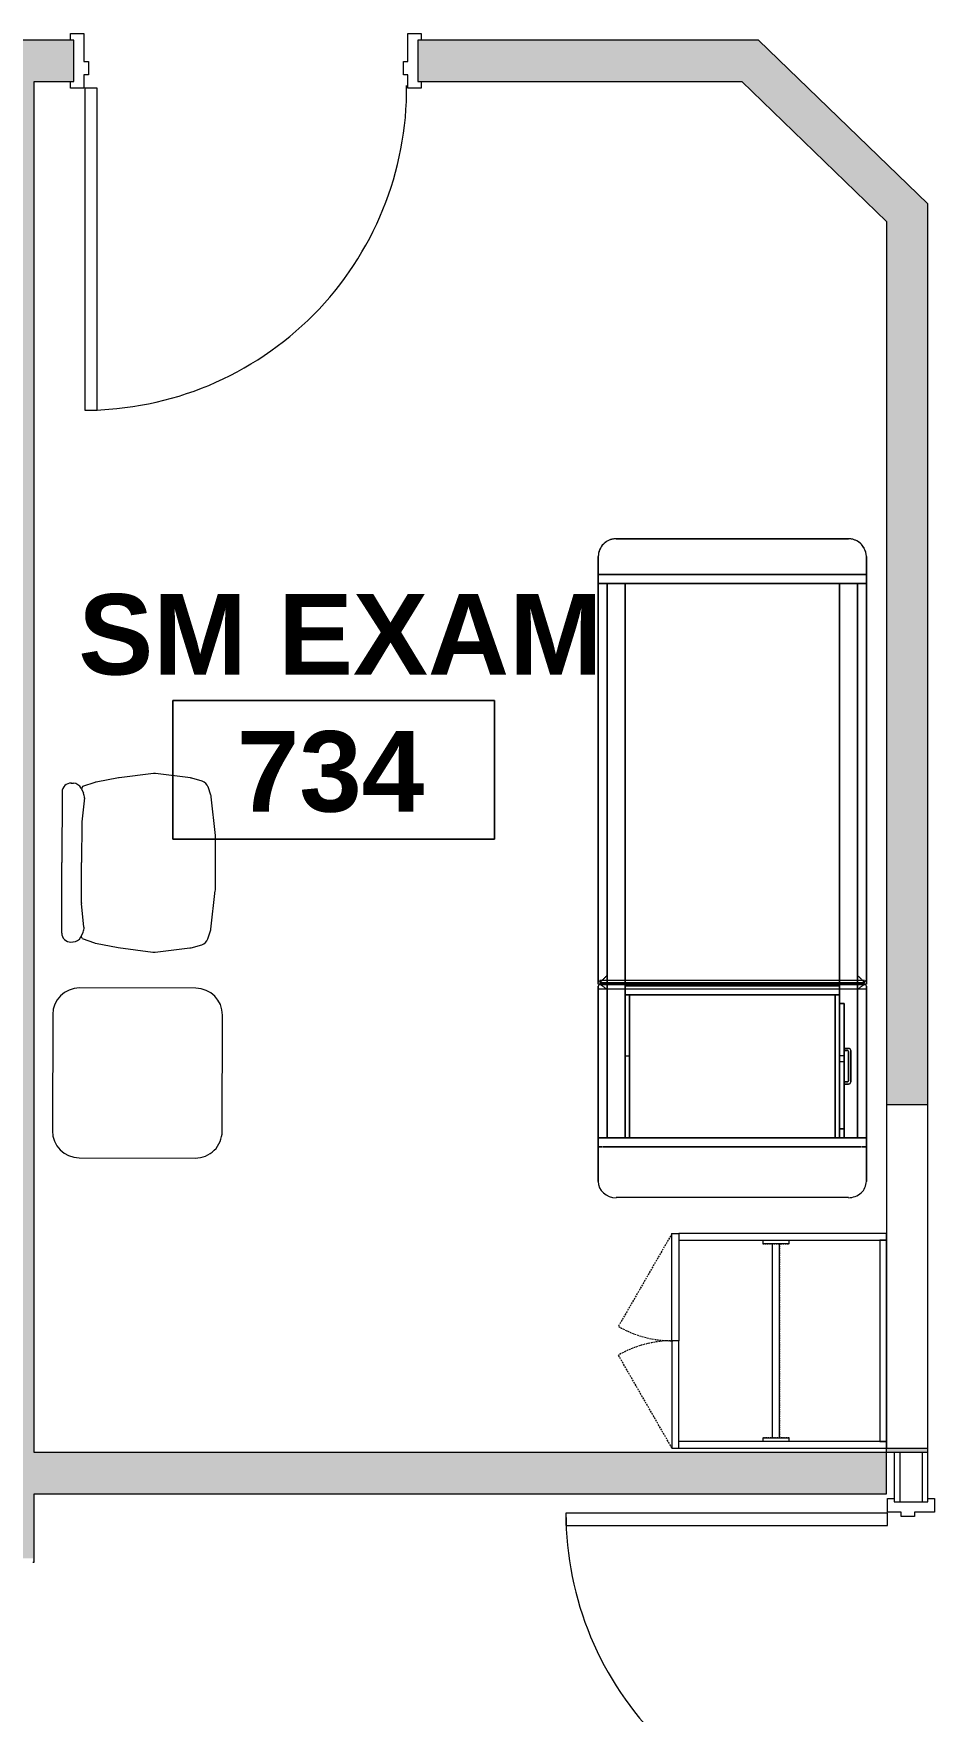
# Model space of a CAD drawing. Header units: inches. Extents: x 1076 to 2563, y 349 to 2134.
# Drawn here: x 1627.5 to 1728.3, y 1741.7 to 1929.4 of the extents above; entities that cross this region are included whole.
import ezdxf

# ---------------------------------------------------------------- set-up
doc = ezdxf.new("R2010")
doc.units = ezdxf.units.IN
doc.header["$MEASUREMENT"] = 0
doc.linetypes.add('Dash', pattern=[0.25, 0.125, -0.125])
doc.linetypes.add('Hidden', pattern=[0.28125, 0.1875, -0.09375])
for name, color, linetype, lineweight in [('A-AREA-IDEN', 2, 'Continuous', 9), ('A-DOOR', 31, 'Continuous', 13), ('A-WALL', 113, 'Continuous', 13), ('A-WALL-PATT', 111, 'Continuous', 13), ('I-FURN', 30, 'Continuous', 9), ('I-WALL', 2, 'Continuous', 13), ('Q-CASE', 31, 'Continuous', 13), ('Q-CASE-HDLN', 31, 'Dash', 9)]:
    doc.layers.add(name, color=color, linetype=linetype, lineweight=lineweight)
doc.styles.add('Swis721 Lt BT_B', font='', dxfattribs={"height": 9})
doc.styles.get('Swis721 Lt BT_B').set_extended_font_data('Swis721 Lt BT', bold=True)
pattern_1 = [(0, (0, 0), (30.72, 7.68), [1.267, -21.773, 1.267, -21.773, -122.88]), (0, (0, 0), (30.72, 7.68), [-46.08, 1.267, -44.813, 1.267, -21.773, -53.76]), (0, (0, 0), (30.72, 7.68), [-115.2, 1.267, -14.093, 1.267, -37.133]), (120, (11.52, 3.84), (-22.011075, 22.7643), [1.267, -21.773, 1.267, -21.773, -122.88]), (120, (11.52, 3.84), (-22.011075, 22.7643), [-46.08, 1.267, -44.813, 1.267, -21.773, -53.76]), (120, (11.52, 3.84), (-22.011075, 22.7643), [-115.2, 1.267, -14.093, 1.267, -37.133]), (240, (15.36, 19.2), (-8.708925, -30.4443), [1.267, -21.773, 1.267, -21.773, -122.88]), (240, (15.36, 19.2), (-8.708925, -30.4443), [-46.08, 1.267, -44.813, 1.267, -21.773, -53.76]), (240, (15.36, 19.2), (-8.708925, -30.4443), [-115.2, 1.267, -14.093, 1.267, -37.133])]

# ---------------------------------------------------------------- blocks, each defined once
blk = doc.blocks.new('Door - Single - Solid Door-7669144-Level XX  POWER _ SIGNAL')
at = {"layer": 'A-DOOR', "lineweight": 9}
for p, q in [((-15.63, 2.97), (-14.13, 2.97)), ((-15.63, 2.22), (-15.63, 2.97)), ((-14.13, 2.97), (-14.13, -0.15)), ((22.12, 2.97), (23.62, 2.97)), ((22.12, -0.15), (22.12, 2.97)), ((23.62, 2.97), (23.62, 2.22)), ((-14.13, -0.15), (-13.63, -0.15)), ((-14.13, -1.65), (-14.13, -3.15)), ((-13.63, -1.65), (-14.13, -1.65)), ((-13.63, -0.15), (-13.63, -1.65)), ((21.62, -0.15), (22.12, -0.15)), ((21.62, -1.65), (21.62, -0.15)), ((22.12, -1.65), (21.62, -1.65)), ((22.12, -3.15), (22.12, -1.65)), ((-15.63, -3.15), (-15.63, -2.4)), ((-14.13, -3.15), (-15.63, -3.15)), ((23.62, -3.15), (22.12, -3.15)), ((23.62, -2.4), (23.62, -3.15))]:
    blk.add_line(p, q, dxfattribs=at)
at = {"layer": 'A-DOOR'}
for p, q in [((-12.63, -3.15), (-14.01, -3.15)), ((-14.01, -3.15), (-14.01, -39.15)), ((-12.63, -39.15), (-12.63, -3.15)), ((-14.01, -39.15), (-12.63, -39.15))]:
    blk.add_line(p, q, dxfattribs=at)
at = {"layer": 'A-DOOR', "lineweight": 9}
blk.add_arc((-14.01, -3.15), 36, 270, 0.5, dxfattribs=at)
blk = doc.blocks.new('Bed-Healthcare-4_SMARTBIM - Treatment_Table_SMARTBIM-6979105-Level XX  POWER _ SIGNAL')
at = {"layer": 'I-FURN'}
for p, q in [((-35.57, 15), (-35.88, 15)), ((-35.88, 15), (-14.36, 15)), ((-14.06, 15), (-35.57, 15)), ((-31, 15), (-32, 15)), ((-32, 15), (-31, 15)), ((-32, 14.96), (-32, 14.88)), ((-32, 14.88), (-32, 14.96)), ((-32, 14.87), (-32, 14.73)), ((-32, 14.73), (-32, 14.87)), ((-32, 14.71), (-32, 14.53)), ((-32, 14.53), (-32, 14.71)), ((-32, 14.46), (-32, 14.26)), ((-32, 14.26), (-32, 14.46)), ((-32, 14.22), (-32, -14.22)), ((-32, -14.22), (-32, 14.22)), ((-31, 14.88), (-31, 14.96)), ((-31, 14.96), (-31, 14.88)), ((-31, 14.74), (-31, 14.87)), ((-31, 14.87), (-31, 14.74)), ((-31, 14.54), (-31, 14.71)), ((-31, 14.71), (-31, 14.54)), ((-31, 12), (-31, 14.5)), ((-31, 14.5), (-31, 14)), ((-14.44, 14), (-31, 14)), ((-31, 14), (-31, 12)), ((-31, 12), (-31, 14)), ((-31, 14), (-14.44, 14)), ((-31, 14), (-31, 12)), ((-14.22, 14), (-14.44, 14)), ((-14.44, 14), (-14.22, 14)), ((-14.36, 15), (-14.06, 15)), ((-14.36, 14.98), (-14.36, 14.94)), ((-14.36, 14.94), (-14.36, 14.86)), ((-14.36, 14.86), (-14.36, 14.71)), ((-14.36, 14.7), (-14.36, 14.26)), ((-14.36, 14.26), (-14.36, -14.26)), ((-14.04, 14), (-14.22, 14)), ((-14.22, 14), (-14.04, 14)), ((-13.91, 14), (-14.04, 14)), ((-14.04, 14), (-13.91, 14)), ((-13.85, 14), (-13.91, 14)), ((-13.91, 14), (-13.85, 14)), ((-13.85, 14.86), (-13.85, -14.86)), ((-13.84, -15), (-13.84, 15)), ((-13.84, 15), (34, 15)), ((-13.84, 15), (-13.63, 15)), ((-13.84, -15), (-13.84, 15)), ((-13.64, 14), (-13.82, 14)), ((-13.82, 14), (-13.64, 14)), ((-13.65, 14.81), (-13.65, -14.81)), ((-13.49, 14), (-13.64, 14)), ((-13.64, 14), (-13.49, 14)), ((34, 15), (-13.63, 15)), ((-13.41, 14), (-13.48, 14)), ((-13.48, 14), (-13.41, 14)), ((-13.41, 14.65), (-13.41, 14.81)), ((-13.41, -14.65), (-13.41, 14.65)), ((-13.29, 14), (-13.41, 14)), ((-13.41, 14), (-13.29, 14)), ((-13.07, 14), (-13.29, 14)), ((-13.29, 14), (-13.07, 14)), ((-12.84, 14), (-13.07, 14)), ((-13.07, 14), (-12.84, 14)), ((31, 14), (-12.84, 14)), ((-12.84, 14), (31, 14)), ((32, 15), (31, 15)), ((31, 15), (32, 15)), ((31, 14.96), (31, 14.87)), ((31, 14.87), (31, 14.96)), ((31, 14.86), (31, 14.71)), ((31, 14.71), (31, 14.86)), ((31, 14.7), (31, 14.51)), ((31, 14.51), (31, 14.7)), ((31, 14.5), (31, 14.27)), ((31, 14.27), (31, 14.5)), ((31, 14.26), (31, 14.01)), ((31, 14.01), (31, 14.26)), ((31, 12), (31, 14)), ((31, 14), (31, 12)), ((31, 14), (31, -14)), ((31, 12), (31, 14)), ((32, 14.87), (32, 14.96)), ((32, 14.96), (32, 14.87)), ((32, 14.71), (32, 14.86)), ((32, 14.86), (32, 14.71)), ((32, 14.51), (32, 14.7)), ((32, 14.7), (32, 14.51)), ((32, 14.27), (32, 14.5)), ((32, 14.5), (32, 14.27)), ((32, 14.01), (32, 14.26)), ((32, 14.26), (32, 14.01)), ((32, -14), (32, 14)), ((32, 14), (32, -14)), ((-37.7, -13), (-37.7, 13)), ((-31, 12), (-21.84, 12)), ((-21.84, 12), (-31, 12)), ((-31, 12), (-21.84, 12)), ((-21.84, 12), (-31, 12)), ((-31, 11.5), (-31, 12)), ((-31, 12), (-31, 11.5)), ((-21.84, 12), (-31, 12)), ((-31, 12), (-31, 11.5)), ((-31, 11.5), (-31, 12)), ((-31, 12), (-21.84, 12)), ((-21.84, 12), (-31, 12)), ((-31, 12), (-31, 11.5)), ((-31, 11.5), (-31, 12)), ((-31, 12), (-21.84, 12)), ((-21.84, 12), (-31, 12)), ((-31, 12), (-31, 11.5)), ((-31, 11.5), (-31, 12)), ((-31, 12), (-21.84, 12)), ((-31, 11.5), (-31, 12)), ((-31, 12), (-31, 11.5)), ((-31, 11.5), (-21.84, 11.5)), ((-21.84, 11.5), (-31, 11.5)), ((-31, 11.5), (-21.84, 11.5)), ((-21.84, 11.5), (-31, 11.5)), ((-31, 11.5), (-31, -12)), ((-31, -12), (-31, 11.5)), ((-31, 11.5), (-31, -11.5)), ((-31, -11.5), (-31, 11.5)), ((-31, -12), (-31, 11.5)), ((-31, 11.5), (-31, -11.5)), ((-21.84, 12), (-14.44, 12)), ((-15, 12), (-21.84, 12)), ((-21.84, 12), (-21.84, 11.5)), ((-21.84, 12), (-21.84, 11.5)), ((-15, 12), (-21.84, 12)), ((-21.84, 12), (-15, 12)), ((-14.44, 12), (-21.84, 12)), ((-21.84, 12), (-15, 12)), ((-14.44, 12), (-21.84, 12)), ((-21.84, 12), (-14.44, 12)), ((-21.84, 11.5), (-15, 11.5)), ((-15, 11.5), (-21.84, 11.5)), ((-14.44, 12), (-15, 12)), ((-15, 11.5), (-15, 12)), ((-15, 12), (-15, 11.5)), ((-14.44, 12), (-15, 12)), ((-15, 12), (-15, -12)), ((-15, 11.5), (-15, 12)), ((-15, 12), (-14.44, 12)), ((-15, 12), (-14.44, 12)), ((-15, -11.5), (-15, 11.5)), ((-14.42, 12), (-14.22, 12)), ((-14.22, 12), (-14.42, 12)), ((-14.22, 12), (-14.42, 12)), ((-14.42, 12), (-14.22, 12)), ((-14.22, 12), (-14.42, 12)), ((-14.42, 12), (-14.22, 12)), ((-14.22, 12), (-14.42, 12)), ((-14.42, 12), (-14.22, 12)), ((-14.2, 12), (-14.04, 12)), ((-14.04, 12), (-14.2, 12)), ((-14.04, 12), (-14.2, 12)), ((-14.2, 12), (-14.04, 12)), ((-14.04, 12), (-14.2, 12)), ((-14.2, 12), (-14.04, 12)), ((-14.04, 12), (-14.2, 12)), ((-14.2, 12), (-14.04, 12)), ((-14.03, 12), (-13.91, 12)), ((-13.91, 12), (-14.03, 12)), ((-13.91, 12), (-14, 12)), ((-14, -12), (-14, 12)), ((-14, 12), (-14, -12)), ((-14, 12), (-13.91, 12)), ((-13.91, 12), (-14, 12)), ((-14, 12), (-13.91, 12)), ((-13.91, 12), (-13.85, 12)), ((-13.85, 12), (-13.91, 12)), ((-13.85, 12), (-13.91, 12)), ((-13.91, 12), (-13.85, 12)), ((-13.85, 12), (-13.91, 12)), ((-13.91, 12), (-13.85, 12)), ((-13.79, 12), (-13.65, 12)), ((-13.65, 12), (-13.79, 12)), ((-13.65, 12), (-13.79, 12)), ((-13.79, 12), (-13.65, 12)), ((-13.65, 12), (-13.79, 12)), ((-13.79, 12), (-13.65, 12)), ((-13.63, 12), (-13.49, 12)), ((-13.49, 12), (-13.63, 12)), ((-13.49, 12), (-13.63, 12)), ((-13.63, 12), (-13.49, 12)), ((-13.49, 12), (-13.63, 12)), ((-13.63, 12), (-13.49, 12)), ((-13.47, 12), (-13.41, 12)), ((-13.41, 12), (-13.47, 12)), ((-13.41, 12), (-13.47, 12)), ((-13.47, 12), (-13.41, 12)), ((-13.41, 12), (-13.47, 12)), ((-13.47, 12), (-13.41, 12)), ((-13.41, 12), (-13.29, 12)), ((-13.29, 12), (-13.41, 12)), ((-13.29, 12), (-13.41, 12)), ((-13.41, 12), (-13.29, 12)), ((-13.29, 12), (-13.41, 12)), ((-13.41, 12), (-13.29, 12)), ((-13.27, 12), (-13.07, 12)), ((-13.07, 12), (-13.27, 12)), ((-13.07, 12), (-13.27, 12)), ((-13.27, 12), (-13.07, 12)), ((-13.07, 12), (-13.27, 12)), ((-13.27, 12), (-13.07, 12)), ((-13.05, 12), (31, 12)), ((31, 12), (-13.05, 12)), ((31, 12), (-13.05, 12)), ((-13.05, 12), (31, 12)), ((31, 12), (-13.05, 12)), ((-13.05, 12), (31, 12)), ((31, -12), (31, 12)), ((31, 12), (31, -12)), ((31, -12), (31, 12)), ((31, 12), (31, -12)), ((31, -12), (31, 12)), ((36, -13), (36, 13)), ((36, 13), (36, -13)), ((-15, -11.5), (-31, -11.5)), ((-31, -11.5), (-31, -12)), ((-31, -12), (-31, -11.5)), ((-31, -11.5), (-15, -11.5)), ((-31, -11.5), (-31, -12)), ((-31, -12), (-31, -11.5)), ((-31, -11.5), (-31, -12)), ((-21.83, -12), (-31, -12)), ((-31, -12), (-31, -12.5)), ((-31, -12.5), (-31, -12)), ((-31, -12), (-21.83, -12)), ((-21.83, -12), (-31, -12)), ((-31, -12), (-22.49, -12)), ((-31, -12), (-31, -12.5)), ((-31, -12), (-31, -12.5)), ((-31, -12), (-21.83, -12)), ((-30, -12), (-31, -12)), ((-31, -12), (-21.83, -12)), ((-21.83, -12), (-31, -12)), ((-31, -12), (-30, -12)), ((-30, -12), (-31, -12)), ((-31, -12.5), (-31, -12)), ((-31, -12), (-31, -12.5)), ((-31, -12.5), (-31, -14)), ((-31, -14), (-31, -12.5)), ((-22.49, -12.5), (-31, -12.5)), ((-31, -12.5), (-21.83, -12.5)), ((-31, -14.5), (-31, -12.5)), ((-31, -12.5), (-31, -14)), ((-30, -12), (-21.83, -12)), ((-21.83, -12), (-30, -12)), ((-21.83, -12), (-30, -12)), ((-30, -12), (-21.83, -12)), ((-30, -12.5), (-30, -12)), ((-30, -12), (-30, -12.5)), ((-30, -12), (-30, -12.5)), ((-30, -12), (-30, -12.5)), ((-21.83, -12), (-30, -12)), ((-30, -12), (-21.83, -12)), ((-21.83, -12), (-30, -12)), ((-30, -12.5), (-25, -12.5)), ((-21.83, -12.5), (-30, -12.5)), ((-25, -12.5), (-30, -12.5)), ((-30, -12.5), (-25, -12.5)), ((-24.75, -12.5), (-25, -12.5)), ((-25, -12.5), (-25, -13)), ((-25, -13), (-25, -12.5)), ((-25, -12.5), (-24.75, -12.5)), ((-24.75, -12.5), (-25, -12.5)), ((-25, -12.5), (-25, -13)), ((-25, -13), (-25, -12.5)), ((-25, -12.5), (-24.75, -12.5)), ((-25, -12.5), (-24.75, -12.5)), ((-24.75, -12.5), (-25, -12.5)), ((-25, -12.5), (-24.75, -12.5)), ((-24.75, -12.87), (-24.75, -12.5)), ((-24.75, -12.5), (-24.75, -12.87)), ((-24.75, -12.87), (-24.75, -12.5)), ((-24.75, -12.5), (-24.75, -12.87)), ((-24.75, -12.5), (-21.83, -12.5)), ((-21.83, -12.5), (-24.75, -12.5)), ((-24.75, -12.5), (-21.83, -12.5)), ((-21.37, -13), (-24.62, -13)), ((-24.62, -13), (-21.37, -13)), ((-21.37, -13), (-24.62, -13)), ((-24.62, -13), (-21.37, -13)), ((-22.49, -12), (-21.83, -12)), ((-22.49, -12), (-22.49, -12.5)), ((-21.83, -12.5), (-22.49, -12.5)), ((-14.23, -12), (-21.83, -12)), ((-21.83, -12), (-15, -12)), ((-21.83, -12.5), (-21.83, -12)), ((-21.83, -12), (-16, -12)), ((-16, -12), (-21.83, -12)), ((-16, -12), (-21.83, -12)), ((-21.83, -12), (-16, -12)), ((-21.83, -12), (-15, -12)), ((-16, -12), (-21.83, -12)), ((-21.83, -12), (-14.23, -12)), ((-15, -12), (-21.83, -12)), ((-21.83, -12), (-16, -12)), ((-16, -12), (-21.83, -12)), ((-21.83, -12.5), (-21.25, -12.5)), ((-16, -12.5), (-21.83, -12.5)), ((-21.25, -12.5), (-21.83, -12.5)), ((-21.83, -12.5), (-21.25, -12.5)), ((-21.25, -12.5), (-21.25, -12.87)), ((-21, -12.5), (-21.25, -12.5)), ((-21.25, -12.5), (-21, -12.5)), ((-21.25, -12.87), (-21.25, -12.5)), ((-21.25, -12.5), (-21.25, -12.87)), ((-21, -12.5), (-21.25, -12.5)), ((-21.25, -12.5), (-21, -12.5)), ((-21.25, -12.87), (-21.25, -12.5)), ((-21.25, -12.5), (-21, -12.5)), ((-21, -12.5), (-21.25, -12.5)), ((-21.25, -12.5), (-21, -12.5)), ((-21, -13), (-21, -12.5)), ((-21, -12.5), (-21, -13)), ((-21, -13), (-21, -12.5)), ((-21, -12.5), (-21, -13)), ((-21, -12.5), (-16, -12.5)), ((-16, -12.5), (-21, -12.5)), ((-21, -12.5), (-16, -12.5)), ((-16, -12), (-16, -12.5)), ((-16, -12), (-16, -12.5)), ((-16, -12.5), (-16, -12)), ((-16, -12), (-16, -12.5)), ((-15, -12), (-16, -12)), ((-16, -12), (-14.23, -12)), ((-14.23, -12), (-16, -12)), ((-15, -12), (-15, -11.5)), ((-15, -11.5), (-15, -12)), ((-15, -12), (-15, -11.5)), ((-15, -12), (-14.23, -12)), ((-15, -12), (-14.23, -12)), ((-14.23, -12), (-15, -12)), ((-14.23, -12), (-15, -12)), ((-14.05, -12), (-14.22, -12)), ((-14.22, -12), (-14.05, -12)), ((-14.22, -12), (-14.05, -12)), ((-14.05, -12), (-14.22, -12)), ((-14.22, -12), (-14.05, -12)), ((-14.05, -12), (-14.22, -12)), ((-14.22, -12), (-14.05, -12)), ((-14.05, -12), (-14.22, -12)), ((-13.93, -12), (-14.04, -12)), ((-14.04, -12), (-13.93, -12)), ((-14, -12), (-13.93, -12)), ((-13.93, -12), (-14, -12)), ((-14, -12), (-13.93, -12)), ((-13.93, -12), (-14, -12)), ((-13.86, -12), (-13.91, -12)), ((-13.91, -12), (-13.86, -12)), ((-13.91, -12), (-13.86, -12)), ((-13.86, -12), (-13.91, -12)), ((-13.91, -12), (-13.86, -12)), ((-13.86, -12), (-13.91, -12)), ((-13.65, -12), (-13.84, -12)), ((-13.84, -12), (-13.65, -12)), ((-13.84, -12), (-13.65, -12)), ((-13.65, -12), (-13.84, -12)), ((-13.84, -12), (-13.65, -12)), ((-13.65, -12), (-13.84, -12)), ((-13.5, -12), (-13.65, -12)), ((-13.65, -12), (-13.5, -12)), ((-13.65, -12), (-13.5, -12)), ((-13.5, -12), (-13.65, -12)), ((-13.65, -12), (-13.5, -12)), ((-13.5, -12), (-13.65, -12)), ((-13.31, -12), (-13.41, -12)), ((-13.41, -12), (-13.31, -12)), ((-13.41, -12), (-13.31, -12)), ((-13.31, -12), (-13.41, -12)), ((-13.41, -12), (-13.31, -12)), ((-13.31, -12), (-13.41, -12)), ((-13.09, -12), (-13.29, -12)), ((-13.29, -12), (-13.09, -12)), ((-13.29, -12), (-13.09, -12)), ((-13.09, -12), (-13.29, -12)), ((-13.29, -12), (-13.09, -12)), ((-13.09, -12), (-13.29, -12)), ((-12.85, -12), (-13.07, -12)), ((-13.07, -12), (-12.85, -12)), ((-13.07, -12), (-12.85, -12)), ((-12.85, -12), (-13.07, -12)), ((-13.07, -12), (-12.85, -12)), ((-12.85, -12), (-13.07, -12)), ((31, -12), (-12.84, -12)), ((-12.84, -12), (31, -12)), ((-12.84, -12), (31, -12)), ((31, -12), (-12.84, -12)), ((-12.84, -12), (31, -12)), ((31, -12), (-12.84, -12)), ((31, -14), (31, -12)), ((31, -12), (31, -14)), ((31, -14), (31, -12)), ((-35.88, -15), (-35.57, -15)), ((-14.36, -15), (-35.88, -15)), ((-35.57, -15), (-14.06, -15)), ((-32, -14.26), (-32, -14.46)), ((-32, -14.46), (-32, -14.26)), ((-32, -14.53), (-32, -14.71)), ((-32, -14.71), (-32, -14.53)), ((-32, -14.73), (-32, -14.87)), ((-32, -14.87), (-32, -14.73)), ((-32, -14.88), (-32, -14.96)), ((-32, -14.96), (-32, -14.88)), ((-32, -15), (-31, -15)), ((-31, -15), (-32, -15)), ((-31, -14), (-14.44, -14)), ((-14.44, -14), (-31, -14)), ((-31, -14), (-31, -14.5)), ((-31, -14.71), (-31, -14.54)), ((-31, -14.54), (-31, -14.71)), ((-31, -14.87), (-31, -14.74)), ((-31, -14.74), (-31, -14.87)), ((-31, -14.96), (-31, -14.88)), ((-31, -14.88), (-31, -14.96)), ((-24.75, -13.25), (-21.25, -13.25)), ((-21.25, -13.25), (-24.75, -13.25)), ((-24.75, -13.25), (-21.25, -13.25)), ((-21.25, -13.25), (-24.75, -13.25)), ((-14.44, -14), (-14.22, -14)), ((-14.22, -14), (-14.44, -14)), ((-14.36, -14.26), (-14.36, -14.7)), ((-14.36, -14.71), (-14.36, -14.86)), ((-14.36, -14.86), (-14.36, -14.94)), ((-14.36, -14.94), (-14.36, -14.98)), ((-14.06, -15), (-14.36, -15)), ((-14.22, -14), (-14.04, -14)), ((-14.04, -14), (-14.22, -14)), ((-14.04, -14), (-13.92, -14)), ((-13.92, -14), (-14.04, -14)), ((-13.91, -14), (-13.85, -14)), ((-13.85, -14), (-13.91, -14)), ((-13.84, -14), (-13.65, -14)), ((-13.65, -14), (-13.84, -14)), ((34, -15), (-13.84, -15)), ((-13.63, -15), (-13.84, -15)), ((-13.65, -14), (-13.49, -14)), ((-13.49, -14), (-13.65, -14)), ((-13.63, -15), (34, -15)), ((-13.49, -14), (-13.42, -14)), ((-13.42, -14), (-13.49, -14)), ((-13.41, -14), (-13.29, -14)), ((-13.29, -14), (-13.41, -14)), ((-13.41, -14.81), (-13.41, -14.65)), ((-13.29, -14), (-13.07, -14)), ((-13.07, -14), (-13.29, -14)), ((-13.07, -14), (-12.84, -14)), ((-12.84, -14), (-13.07, -14)), ((-12.84, -14), (31, -14)), ((31, -14), (-12.84, -14)), ((31, -14.01), (31, -14.26)), ((31, -14.26), (31, -14.01)), ((31, -14.27), (31, -14.5)), ((31, -14.5), (31, -14.27)), ((31, -14.51), (31, -14.7)), ((31, -14.7), (31, -14.51)), ((31, -14.71), (31, -14.86)), ((31, -14.86), (31, -14.71)), ((31, -14.87), (31, -14.96)), ((31, -14.96), (31, -14.87)), ((31, -15), (32, -15)), ((32, -15), (31, -15)), ((32, -14.26), (32, -14.01)), ((32, -14.01), (32, -14.26)), ((32, -14.5), (32, -14.27)), ((32, -14.27), (32, -14.5)), ((32, -14.7), (32, -14.51)), ((32, -14.51), (32, -14.7)), ((32, -14.86), (32, -14.71)), ((32, -14.71), (32, -14.86)), ((32, -14.96), (32, -14.87)), ((32, -14.87), (32, -14.96))]:
    blk.add_line(p, q, dxfattribs=at)
at = {"layer": 'I-FURN', "flags": 128}
for points in [[(-13.41, 14.88), (-13.53, 14.84), (-13.65, 14.81)], [(-13.63, 15), (-13.52, 14.97), (-13.41, 14.88)], [(36, 13), (36, 13.08), (35.99, 13.16), (35.99, 13.24), (35.97, 13.32), (35.96, 13.4), (35.94, 13.48), (35.92, 13.55), (35.9, 13.63), (35.87, 13.7), (35.84, 13.78), (35.81, 13.85), (35.77, 13.92), (35.74, 13.99), (35.69, 14.06), (35.65, 14.13), (35.6, 14.19), (35.56, 14.26), (35.5, 14.32), (35.45, 14.38), (35.39, 14.43), (35.33, 14.49), (35.27, 14.54), (35.21, 14.59), (35.15, 14.64), (35.08, 14.68), (35.01, 14.72), (34.94, 14.76), (34.87, 14.8), (34.8, 14.83), (34.72, 14.86), (34.65, 14.89), (34.57, 14.92), (34.5, 14.94), (34.42, 14.96), (34.34, 14.97), (34.26, 14.98), (34.18, 14.99), (34.1, 15), (34.02, 15), (34, 15)], [(34, -15), (34.08, -15), (34.16, -14.99), (34.24, -14.99), (34.32, -14.97), (34.4, -14.96), (34.48, -14.94), (34.55, -14.92), (34.63, -14.9), (34.7, -14.87), (34.78, -14.84), (34.85, -14.81), (34.92, -14.77), (34.99, -14.74), (35.06, -14.69), (35.13, -14.65), (35.19, -14.6), (35.26, -14.56), (35.32, -14.5), (35.38, -14.45), (35.43, -14.39), (35.49, -14.33), (35.54, -14.27), (35.59, -14.21), (35.64, -14.15), (35.68, -14.08), (35.72, -14.01), (35.76, -13.94), (35.8, -13.87), (35.83, -13.8), (35.86, -13.72), (35.89, -13.65), (35.92, -13.57), (35.94, -13.5), (35.96, -13.42), (35.97, -13.34), (35.98, -13.26), (35.99, -13.18), (36, -13.1), (36, -13.02), (36, -13)], [(-13.65, -14.81), (-13.53, -14.84), (-13.41, -14.88)], [(-13.41, -14.88), (-13.52, -14.97), (-13.63, -15)]]:
    blk.add_lwpolyline(points, dxfattribs=at)
at = {"layer": 'I-FURN'}
for centre, radius, start, end in [((34, 13), 2, 45, 90), ((34, 13), 2, 30, 45), ((34, 13), 2, 0, 30), ((-24.75, -13), 0.25, 180, 225), ((-24.75, -13), 0.25, 180, 270), ((-24.75, -13), 0.25, 180, 270), ((-24.75, -13), 0.25, 180, 255), ((-24.62, -12.87), 0.125, 180, 225), ((-24.62, -12.87), 0.125, 180, 270), ((-24.62, -12.87), 0.125, 180, 270), ((-24.62, -12.87), 0.125, 180, 210), ((-24.62, -12.87), 0.125, 210, 225), ((-24.62, -12.87), 0.125, 225, 240), ((-24.62, -12.87), 0.125, 225, 270), ((-24.62, -12.87), 0.125, 240, 270), ((-21.37, -12.87), 0.125, 270, 0), ((-21.37, -12.87), 0.125, 270, 0), ((-21.37, -12.87), 0.125, 270, 0), ((-21.37, -12.87), 0.125, 270, 345), ((-21.37, -12.87), 0.125, 345, 0), ((-21.25, -13), 0.25, 270, 0), ((-21.25, -13), 0.25, 270, 360), ((-21.25, -13), 0.25, 285, 0), ((-21.25, -13), 0.25, 315, 345), ((-21.25, -13), 0.25, 345, 360), ((34, -13), 2, 315, 360), ((-24.75, -13), 0.25, 225, 270), ((-24.75, -13), 0.25, 255, 270), ((-21.25, -13), 0.25, 270, 285), ((-21.25, -13), 0.25, 270, 285), ((-21.25, -13), 0.25, 285, 300), ((-21.25, -13), 0.25, 300, 315), ((34, -13), 2, 270, 300), ((34, -13), 2, 300, 315)]:
    blk.add_arc(centre, radius, start, end, dxfattribs=at)
for centre, major_axis, ratio, start_param, end_param in [((-35.88, 13), (0, 2), 0.913075, 0, 1.570796), ((-14.06, 14), (0, 1), 0.407793, 5.75613, 6.283185), ((-35.88, -13), (0, 2), 0.913075, 1.570796, 3.141593), ((-14.06, -14), (0, 1), 0.407793, 3.141593, 3.668648)]:
    blk.add_ellipse(centre, major_axis=major_axis, ratio=ratio, start_param=start_param, end_param=end_param, dxfattribs=at)
for points, knots in [([(-13.85, 14.86), (-13.86, 14.82), (-13.89, 14.74), (-13.96, 14.63), (-14, 14.55), (-14.05, 14.48), (-14.12, 14.38), (-14.25, 14.22), (-14.36, 14.09), (-14.44, 14)], [0, 0, 0, 0, 0.25, 0.375, 0.4375, 0.5, 0.625, 0.75, 1, 1, 1, 1]), ([(-12.84, 14), (-12.91, 14.08), (-13.03, 14.2), (-13.18, 14.35), (-13.29, 14.46), (-13.39, 14.56), (-13.52, 14.68), (-13.6, 14.76), (-13.65, 14.81)], [0, 0, 0, 0, 0.25, 0.375, 0.5, 0.625, 0.75, 1, 1, 1, 1]), ([(-14.44, -14), (-14.36, -14.09), (-14.25, -14.22), (-14.12, -14.38), (-14.05, -14.48), (-14, -14.55), (-13.96, -14.63), (-13.89, -14.74), (-13.86, -14.82), (-13.85, -14.86)], [-1, -1, -1, -1, -0.75, -0.625, -0.5, -0.4375, -0.375, -0.25, 0, 0, 0, 0]), ([(-13.65, -14.81), (-13.6, -14.76), (-13.52, -14.68), (-13.39, -14.56), (-13.29, -14.46), (-13.18, -14.35), (-13.03, -14.2), (-12.92, -14.08), (-12.84, -14)], [-1, -1, -1, -1, -0.75, -0.625, -0.5, -0.375, -0.25, 0, 0, 0, 0])]:
    blk.add_open_spline(points, degree=3, knots=knots, dxfattribs=at)
blk = doc.blocks.new('Door - Single - Solid Door-V12-Level XX  POWER _ SIGNAL')
at = {"layer": 'A-DOOR', "lineweight": 9}
for p, q in [((-15.63, 2.54), (-14.13, 2.54)), ((-15.63, 1.79), (-15.63, 2.54)), ((-14.13, 2.54), (-14.13, 0.29)), ((22.12, 2.54), (23.62, 2.54)), ((22.12, 0.29), (22.12, 2.54)), ((23.62, 2.54), (23.62, 1.79)), ((-14.13, 0.29), (-13.63, 0.29)), ((-13.63, 0.29), (-13.63, -1.21)), ((21.62, 0.29), (22.12, 0.29)), ((21.62, -1.21), (21.62, 0.29)), ((-14.13, -1.21), (-14.13, -2.71)), ((-13.63, -1.21), (-14.13, -1.21)), ((22.12, -1.21), (21.62, -1.21)), ((22.12, -2.71), (22.12, -1.21)), ((-15.63, -2.71), (-15.63, -1.96)), ((-14.13, -2.71), (-15.63, -2.71)), ((23.62, -2.71), (22.12, -2.71)), ((23.62, -1.96), (23.62, -2.71))]:
    blk.add_line(p, q, dxfattribs=at)
at = {"layer": 'A-DOOR'}
for p, q in [((-12.63, -2.71), (-14.01, -2.71)), ((-14.01, -2.71), (-14.01, -38.71)), ((-12.63, -38.71), (-12.63, -2.71)), ((-14.01, -38.71), (-12.63, -38.71))]:
    blk.add_line(p, q, dxfattribs=at)
at = {"layer": 'A-DOOR', "lineweight": 9}
blk.add_arc((-14.01, -2.71), 36, 270, 0.5, dxfattribs=at)
blk = doc.blocks.new('F-Chairs - Side 03-7108362-Level XX  POWER _ SIGNAL')
at = {"layer": 'I-FURN'}
for p, q in [((-3.06, 17.17), (-7.39, 16.69)), ((2.94, 17.18), (-2.94, 17.18)), ((7.39, 16.69), (3.06, 17.17)), ((-9.15, 15.67), (-9.48, 14.51)), ((-7.6, 16.65), (-8.5, 16.35)), ((8.5, 16.35), (7.6, 16.65)), ((9.48, 14.51), (9.15, 15.67)), ((-9.51, 14.36), (-9.99, 10.46)), ((9.99, 10.46), (9.51, 14.36)), ((-9.98, 10.22), (-9.5, 6.37)), ((9.5, 6.34), (9.98, 10.22)), ((-9.49, 6.31), (-9.01, 3.8)), ((9.01, 3.8), (9.5, 6.34)), ((-8.98, 3.66), (-8.5, 2.28)), ((-8.5, 2.28), (-8.21, 2.18)), ((-8.32, 2.13), (-7.77, 2.4)), ((-7.23, 2.49), (-4.58, 2.22)), ((-4.48, 2.21), (0, 2.21)), ((4.48, 2.21), (0, 2.21)), ((7.23, 2.49), (4.58, 2.22)), ((8.32, 2.13), (7.77, 2.4)), ((8.5, 2.28), (8.21, 2.18)), ((8.5, 2.28), (8.98, 3.66)), ((-8.89, 1.03), (-8.88, 1.27)), ((-7.89, 0), (0, 0)), ((7.89, 0), (0, 0)), ((8.89, 1.03), (8.88, 1.27))]:
    blk.add_line(p, q, dxfattribs=at)
for centre, start, end in [((-2.94, 16.18), 90, 96.3402), ((2.94, 16.18), 83.6598, 90), ((-8.18, 15.4), 108.4349, 164.0258), ((-7.28, 15.7), 96.3402, 108.4349), ((7.28, 15.7), 71.565, 83.6598), ((8.18, 15.4), 15.9742, 71.565), ((-8.52, 14.23), 164.0258, 173.0336), ((8.52, 14.23), 6.9664, 15.9742), ((-8.99, 10.34), 173.0336, 187.125), ((8.99, 10.34), 352.875, 6.9664), ((-8.51, 6.5), 187.125, 190.8368), ((-8.03, 3.99), 190.8368, 199.0175), ((8.03, 3.99), 340.9825, 349.1632), ((-7.88, 1.23), 116, 178), ((-7.33, 1.5), 84, 116), ((-4.48, 3.21), 264, 270), ((4.48, 3.21), 270, 276), ((7.33, 1.5), 64, 96), ((7.88, 1.23), 2, 64), ((-7.89, 1), 178, 270), ((7.89, 1), 270, 2)]:
    blk.add_arc(centre, 1, start, end, dxfattribs=at)
blk = doc.blocks.new('Bernhardt_Design-Table-Occasional-Accent-_A19-A42_ - A19-6982465-Level XX  POWER _ SIGNAL')
at = {"layer": 'I-FURN'}
for p, q in [((6.5, 9.5), (-6.51, 9.5)), ((-9.5, 6.51), (-9.5, -6.5)), ((9.5, -6.5), (9.5, 6.5)), ((-6.5, -9.5), (6.5, -9.5))]:
    blk.add_line(p, q, dxfattribs=at)
for centre, radius, start, end in [((-6.51, 6.51), 2.99, 90, 180), ((6.5, 6.5), 3, 360, 90), ((-6.5, -6.5), 3, 180, 270), ((6.5, -6.5), 3, 270, 360)]:
    blk.add_arc(centre, radius, start, end, dxfattribs=at)
blk = doc.blocks.new('CW Cupbd Combined - Robe 80_h x 24_d - 2 Doors - 1 rail - 1 shoe shelf-7650964-Level XX  POWER _ SIGNAL')
at = {"layer": 'Q-CASE', "lineweight": 20}
for p, q in [((2.75, -2.36), (2, -2.36)), ((2, -2.36), (2, -25.61)), ((2.75, -13.26), (2.75, -2.36)), ((25.25, -2.36), (2.75, -2.36)), ((2.75, -2.36), (2.75, -3.11)), ((2.75, -3.11), (25.25, -3.11)), ((26, -2.36), (25.25, -2.36)), ((25.25, -2.36), (25.25, -13.26)), ((25.25, -3.11), (25.25, -2.36)), ((26, -25.61), (26, -2.36)), ((2.75, -25.61), (2.75, -16.21)), ((25.25, -16.21), (25.25, -25.61)), ((2, -25.61), (14, -25.61)), ((2, -26.36), (2, -25.61)), ((14, -25.61), (14, -26.36)), ((26, -25.61), (14, -25.61)), ((14, -25.61), (14, -26.36)), ((26, -26.36), (26, -25.61)), ((14, -26.36), (2, -26.36)), ((14, -26.36), (26, -26.36))]:
    blk.add_line(p, q, dxfattribs=at)
at = {"layer": 'Q-CASE', "lineweight": 9}
for p, q in [((3.14, -13.26), (2.75, -13.26)), ((2.75, -16.21), (2.75, -13.26)), ((3.14, -13.26), (3.14, -16.21)), ((24.85, -14.34), (3.14, -14.34)), ((25.25, -13.26), (24.85, -13.26)), ((24.85, -16.21), (24.85, -13.26)), ((25.25, -13.26), (25.25, -16.21)), ((2.75, -16.21), (3.14, -16.21)), ((3.14, -15.13), (24.85, -15.13)), ((24.85, -16.21), (25.25, -16.21))]:
    blk.add_line(p, q, dxfattribs=at)
at = {"layer": 'Q-CASE', "linetype": 'Hidden', "lineweight": 9}
for p, q in [((2, -26.36), (12.39, -32.36)), ((26, -26.36), (15.6, -32.36))]:
    blk.add_line(p, q, dxfattribs=at)
for centre, start, end in [((2, -26.36), 330, 0.5), ((26, -26.36), 179.5, 210)]:
    blk.add_arc(centre, 12, start, end, dxfattribs=at)
at = {"layer": 'Q-CASE-HDLN'}
for p, q in [((3.14, -13.26), (2.75, -13.26)), ((3.14, -16.21), (3.14, -13.26)), ((3.14, -14.34), (24.85, -14.34)), ((25.25, -13.26), (24.85, -13.26)), ((24.85, -13.26), (24.85, -16.21)), ((2.75, -16.21), (3.14, -16.21)), ((3.14, -15.13), (24.85, -15.13)), ((24.85, -16.21), (25.25, -16.21))]:
    blk.add_line(p, q, dxfattribs=at)
blk = doc.blocks.new('Room Tag - Room Name and Number-3379422-Level XX  POWER _ SIGNAL')
at = {"layer": 'A-AREA-IDEN'}
for p, q in [((-0.1881, -0.1636), (-0.1881, -0.0018)), ((-0.1881, -0.0018), (0.1869, -0.0018)), ((0.1869, -0.0018), (-0.1881, -0.0018)), ((-0.1881, -0.0018), (-0.1881, -0.1636)), ((0.1869, -0.0018), (0.1869, -0.1636)), ((0.1869, -0.1636), (0.1869, -0.0018)), ((0.1869, -0.1636), (-0.1881, -0.1636)), ((-0.1881, -0.1636), (0.1869, -0.1636))]:
    blk.add_line(p, q, dxfattribs=at)

msp = doc.modelspace()

# ---------------------------------------------------------------- hatches: boundary and pattern name
at = {"layer": 'A-WALL-PATT', "lineweight": 9}
h = msp.add_hatch(color=7, dxfattribs=at)
h.paths.add_polyline_path([(1706.71, 1924.05), (1701.92, 1928.67), (1670.47, 1928.67), (1670.47, 1924.05)], flags=0)
h.paths.add_polyline_path([(1570.56, 1924.05), (1583, 1924.05), (1583, 1928.67), (1570.56, 1928.67)], flags=0)
h.paths.add_polyline_path([(1622.91, 1924.05), (1631.97, 1924.05), (1631.97, 1928.67), (1621.5, 1928.67), (1621.5, 1924.05)], flags=0)
for points in [[(1727.53, 1903.94), (1727.53, 1910.37), (1708.58, 1928.67), (1701.92, 1928.67), (1722.91, 1908.41)], [(1627.53, 1758.42), (1627.53, 1924.05), (1622.91, 1924.05), (1622.91, 1758.85), (1627.4, 1758.85), (1627.4, 1758.42)], [(1722.91, 1766.08), (1722.91, 1770.7), (1627.53, 1770.7), (1627.53, 1766.08), (1664.42, 1766.08)]]:
    msp.add_hatch(color=7, dxfattribs=at).paths.add_polyline_path(points, flags=0)
h = msp.add_hatch(color=7, dxfattribs=at)
h.paths.add_polyline_path([(1722.91, 1770.7), (1727.53, 1770.7), (1727.53, 1771.14), (1722.91, 1771.14)], flags=0)
h.paths.add_polyline_path([(1722.91, 1809.64), (1727.53, 1809.64), (1727.53, 1903.94), (1722.91, 1908.41), (1722.91, 1813.21)], flags=0)
h = msp.add_hatch(dxfattribs=at)
h.set_pattern_fill('FP_1', color=256, style=0, pattern_type=2)
h.set_pattern_definition(pattern_1)
h.paths.add_polyline_path([(1724.41, 1667.79), (1724.41, 1726.67), (1723.78, 1726.67), (1723.78, 1667.79)], flags=0)
h.paths.add_polyline_path([(1723.78, 1765.17), (1724.41, 1765.17), (1724.41, 1770.7), (1723.78, 1770.7), (1723.78, 1768.41)], flags=0)
h = msp.add_hatch(dxfattribs=at)
h.set_pattern_fill('FP_1', color=256, style=0, pattern_type=2)
h.set_pattern_definition(pattern_1)
h.paths.add_polyline_path([(1726.91, 1667.79), (1727.53, 1667.79), (1727.53, 1726.67), (1726.91, 1726.67), (1726.91, 1691.07)], flags=0)
h.paths.add_polyline_path([(1727.53, 1765.17), (1727.53, 1770.7), (1726.91, 1770.7), (1726.91, 1765.17)], flags=0)

# ---------------------------------------------------------------- linework, layer by layer
at = {"layer": 'A-WALL', "color": 8, "lineweight": 20}
for p, q in [((1631.97, 1928.67), (1621.5, 1928.67)), ((1631.97, 1924.05), (1631.97, 1928.67)), ((1708.58, 1928.67), (1670.47, 1928.67)), ((1670.47, 1928.67), (1670.47, 1924.05)), ((1727.53, 1910.37), (1708.58, 1928.67)), ((1627.53, 1924.05), (1631.97, 1924.05)), ((1627.53, 1770.7), (1627.53, 1924.05)), ((1670.47, 1924.05), (1706.71, 1924.05)), ((1706.71, 1924.05), (1722.91, 1908.41)), ((1727.53, 1809.64), (1727.53, 1910.37)), ((1722.91, 1908.41), (1722.91, 1809.64)), ((1727.53, 1770.7), (1627.53, 1770.7)), ((1722.91, 1766.08), (1722.91, 1771.14)), ((1727.53, 1770.7), (1727.53, 1771.14)), ((1627.53, 1766.08), (1722.91, 1766.08)), ((1627.53, 1758.42), (1627.53, 1766.08)), ((1627.4, 1758.42), (1627.53, 1758.42))]:
    msp.add_line(p, q, dxfattribs=at)
at = {"layer": 'A-WALL', "lineweight": 9}
for p, q in [((1722.91, 1809.64), (1727.53, 1809.64)), ((1727.53, 1771.14), (1722.91, 1771.14))]:
    msp.add_line(p, q, dxfattribs=at)
at = {"layer": 'A-WALL'}
for p, q in [((1722.91, 1809.64), (1722.91, 1771.14)), ((1727.53, 1771.14), (1727.53, 1809.64)), ((1724.41, 1770.7), (1724.41, 1765.17)), ((1726.91, 1770.7), (1726.91, 1765.17))]:
    msp.add_line(p, q, dxfattribs=at)
at = {"layer": 'I-WALL'}
for p, q in [((1723.78, 1770.7), (1723.78, 1765.17)), ((1727.53, 1765.17), (1727.53, 1770.7)), ((1723.78, 1765.17), (1727.53, 1765.17))]:
    msp.add_line(p, q, dxfattribs=at)

# ---------------------------------------------------------------- block references
at = {"layer": 'A-AREA-IDEN', "xscale": 95.99999999999994, "yscale": 95.99999999999994, "zscale": 95.99999999999994}
msp.add_blockref('Room Tag - Room Name and Number-3379422-Level XX  POWER _ SIGNAL', (1661.1, 1855), dxfattribs=at)
at = {"layer": 'A-DOOR'}
msp.add_blockref('Door - Single - Solid Door-7669144-Level XX  POWER _ SIGNAL', (1647.23, 1926.45), dxfattribs=at)
at = {"layer": 'A-DOOR', "rotation": 270}
msp.add_blockref('Door - Single - Solid Door-V12-Level XX  POWER _ SIGNAL', (1725.75, 1749.91), dxfattribs=at)
at = {"layer": 'I-FURN'}
for name, p, rotation in [('Bed-Healthcare-4_SMARTBIM - Treatment_Table_SMARTBIM-6979105-Level XX  POWER _ SIGNAL', (1705.66, 1836.91), 89.99999999999987), ('F-Chairs - Side 03-7108362-Level XX  POWER _ SIGNAL', (1630.64, 1836.69), 269.836966150327), ('Bernhardt_Design-Table-Occasional-Accent-_A19-A42_ - A19-6982465-Level XX  POWER _ SIGNAL', (1639.09, 1813.15), 269.836966150327)]:
    msp.add_blockref(name, p, dxfattribs=dict(at, rotation=rotation))
at = {"layer": 'Q-CASE', "lineweight": 9, "rotation": 269.9999999999995}
msp.add_blockref('CW Cupbd Combined - Robe 80_h x 24_d - 2 Doors - 1 rail - 1 shoe shelf-7650964-Level XX  POWER _ SIGNAL', (1725.27, 1797.2), dxfattribs=at)

# ---------------------------------------------------------------- texts
at = {"layer": 'A-AREA-IDEN', "char_height": 9, "attachment_point": 1, "style": 'Swis721 Lt BT_B'}
for s, insert, width in [('SM EXAM', (1632.48, 1866.72), 69.084), ('734', (1650.21, 1851.4), 25.452)]:
    msp.add_mtext(s, dxfattribs=dict(at, insert=insert, width=width))

doc.saveas('drawing.dxf')
